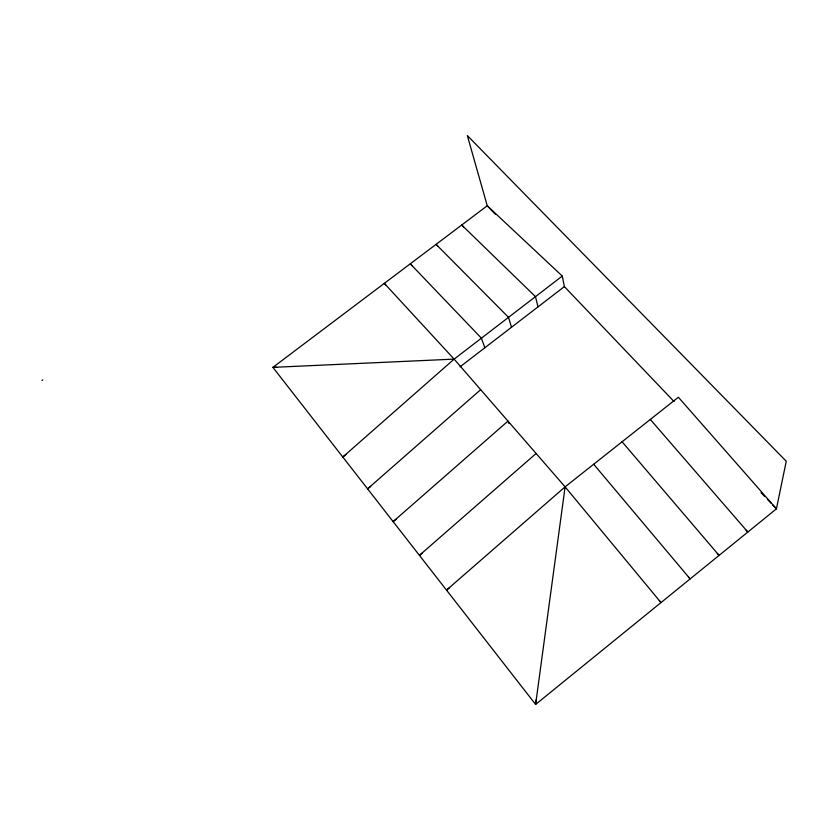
<?xml version="1.0" encoding="UTF-8"?>
<svg xmlns="http://www.w3.org/2000/svg" width="840" height="840" viewBox="0 0 840 840"><rect width="100%" height="100%" fill="white"/><g stroke="black" fill="none" stroke-linecap="round" stroke-linejoin="round"><path stroke-width="1.26" d="M772.8 505.04L776.423 508.83L678.374 397.247L565.1 486.854L535.615 704.435L272.906 367.364L487.253 205.769L467.334 135.566L786.261 461.244L776.423 508.83L535.615 704.435L536.393 699.258M495.317 214.232L487.253 205.769L562.286 276.077L454.125 359.121L342.783 457.023L345.891 454.629M480.659 389.666L367.584 488.849L370.681 486.455M536.109 453.485L419.423 555.356L422.51 552.93M386.032 285.338L384.321 283.364L454.125 359.121L565.1 486.854L446.513 590.121L449.589 587.685M396.228 519.194L393.12 521.619L507.98 421.103L508.862 423.528M460.079 366.807L564.375 286.598L562.286 276.077M42 380.447L42.788 379.869M454.125 359.121L272.906 367.364L276.812 367.385M564.375 286.598L674.09 401.583M761.019 492.692L764.642 496.493M767.361 499.338L770.984 503.139M463.502 226.905L461.727 225.005L535.479 296.656L538.01 306.863M746.067 530.135L747.841 532.045L650.317 419.444M437.829 246.278L436.076 244.346L508.526 317.352L511.507 327.254M717.328 553.476L719.082 555.408L622.094 441.777M411.999 265.755L410.267 263.802L481.404 338.173L484.838 347.76M688.401 576.965L690.144 578.918L593.68 464.247M659.305 600.621L661.006 602.585L565.1 486.854"/></g></svg>
